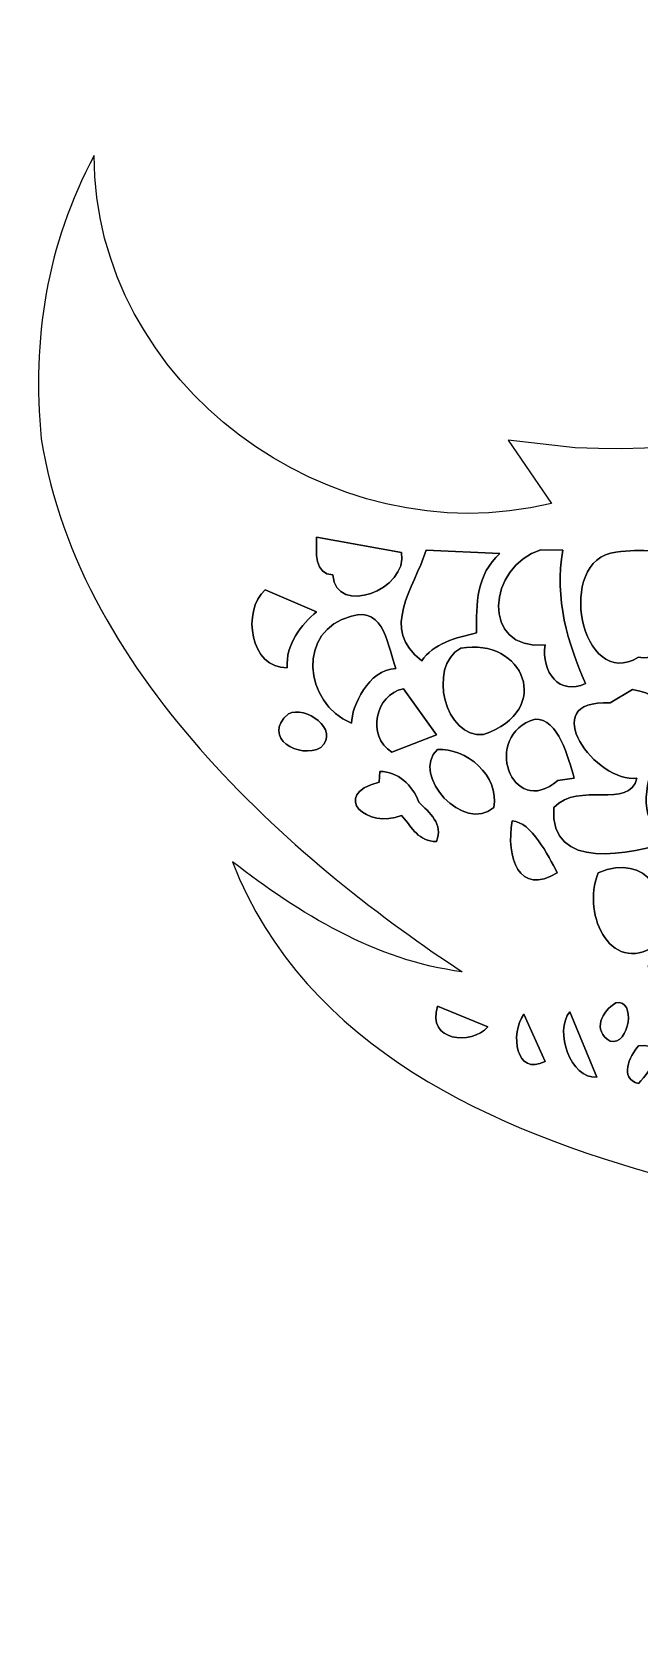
# Model space of a CAD drawing. Header units: centimetres. Extents: x -9.9 to 9.9, y -5.2 to 13.4.
# Drawn here: x -9.87 to -5.62, y 2.28 to 13.43 of the extents above; entities that cross this region are included whole.
import ezdxf

# ---------------------------------------------------------------- set-up
doc = ezdxf.new("R2010")
doc.units = ezdxf.units.CM
doc.header["$MEASUREMENT"] = 0
doc.layers.add('Ebene 1', color=7, linetype='Continuous')

msp = doc.modelspace()

# ---------------------------------------------------------------- linework, layer by layer
at = {"layer": 'Ebene 1'}
for points, knots in [([(-1.7272, 13.2842), (-0.13462, 13.42644), (0.56642, 11.68654), (1.016, 10.3759), (1.016, 10.3759), (1.07696, 10.29208), (1.25476, 10.23112), (1.20396, 10.41654), (1.20396, 10.41654), (1.29286, 10.66038), (1.00838, 10.8585), (1.13792, 11.06424), (1.13792, 11.06424), (1.88468, 8.94333), (4.05638, 7.53364), (4.1402, 5.00634), (4.1402, 5.00634), (4.09448, 4.32562), (2.72288, 1.7145), (2.86512, 3.13182), (2.86512, 3.13182), (2.64922, 2.62382), (1.70942, 2.44856), (1.69926, 2.9845), (1.69926, 2.9845), (1.44018, 2.58572), (1.2192, 0.44704), (1.61798, 1.57734), (1.61798, 1.57734), (1.73736, 1.64338), (1.77038, 1.54432), (1.80086, 1.45542), (1.80086, 1.45542), (1.67894, 0.8509), (2.0574, 0.00254), (2.44348, 0.4826), (2.44348, 0.4826), (2.60604, -0.58674), (3.68046, -1.02616), (4.13004, -1.9685), (4.13004, -1.9685), (4.86664, -3.8227), (7.2517, -5.06983), (8.71474, -3.24104), (8.71474, -3.24104), (9.83488, -1.3335), (8.16102, 0.4191), (7.20598, -0.90932), (7.20598, -0.90932), (6.88086, -1.36652), (6.58876, -2.05486), (5.97408, -1.98628), (5.97408, -1.98628), (5.78866, -1.9685), (5.60578, -1.88976), (5.43814, -1.78816), (5.43814, -1.78816), (4.85394, -1.31318), (4.7371, -0.34543), (5.13587, 0.3175), (5.13587, 0.3175), (5.05714, -0.30479), (5.1308, -1.3462), (5.86232, -1.50622), (5.86232, -1.50622), (6.61162, -1.41732), (6.53542, -0.21844), (7.28726, -0.00762), (7.28726, -0.00762), (8.89254, 0.42672), (9.8806, -0.9525), (9.60374, -2.41554), (9.60374, -2.41554), (9.3599, -3.81762), (8.1915, -4.88188), (6.91388, -4.96823), (6.91388, -4.96823), (4.8895, -5.19176), (3.8608, -3.03276), (2.80416, -1.55702), (2.80416, -1.55702), (2.4003, -2.2987), (2.54762, -3.09626), (1.48844, -3.06578), (1.48844, -3.06578), (1.48844, -3.06578), (0.69342, -2.57302), (0.69342, -2.57302), (0.69342, -2.57302), (-0.36068, -0.21336), (-4.25958, -0.01524), (-3.81508, 2.91846), (-3.81508, 2.91846), (-3.81508, 2.91846), (-4.10717, 3.72364), (-4.10717, 3.72364), (-4.10717, 3.72364), (-4.49834, 4.44754), (-5.54482, 4.39674), (-5.43306, 5.40766), (-5.43306, 5.40766), (-6.60908, 5.7277), (-7.96036, 6.30174), (-8.46836, 7.61492), (-8.46836, 7.61492), (-8.00354, 7.25678), (-7.46506, 6.9215), (-6.86054, 6.8453), (-6.86054, 6.8453), (-7.94512, 7.55904), (-9.54278, 8.88492), (-9.80694, 10.57656), (-9.80694, 10.57656), (-9.87298, 11.27506), (-9.77138, 11.93292), (-9.4361, 12.5603), (-9.4361, 12.5603), (-9.43864, 10.96772), (-7.79018, 9.74598), (-6.2357, 10.12444), (-6.2357, 10.12444), (-6.2357, 10.12444), (-6.53796, 10.5664), (-6.53796, 10.5664), (-6.53796, 10.5664), (-6.53796, 10.5664), (-6.06806, 10.51306), (-6.06806, 10.51306), (-6.06806, 10.51306), (-4.34848, 10.4394), (-2.5908, 11.12266), (-0.8509, 11.02106), (-0.8509, 11.02106), (-0.29464, 11.94054), (-1.04648, 12.85748), (-1.7272, 13.2842)], [0, 0, 0, 0, 0.02941176, 0.02941176, 0.02941176, 0.02941176, 0.05882353, 0.05882353, 0.05882353, 0.05882353, 0.08823529, 0.08823529, 0.08823529, 0.08823529, 0.11764706, 0.11764706, 0.11764706, 0.11764706, 0.14705882, 0.14705882, 0.14705882, 0.14705882, 0.17647059, 0.17647059, 0.17647059, 0.17647059, 0.20588235, 0.20588235, 0.20588235, 0.20588235, 0.23529412, 0.23529412, 0.23529412, 0.23529412, 0.26470588, 0.26470588, 0.26470588, 0.26470588, 0.29411765, 0.29411765, 0.29411765, 0.29411765, 0.32352941, 0.32352941, 0.32352941, 0.32352941, 0.35294118, 0.35294118, 0.35294118, 0.35294118, 0.38235294, 0.38235294, 0.38235294, 0.38235294, 0.41176471, 0.41176471, 0.41176471, 0.41176471, 0.44117647, 0.44117647, 0.44117647, 0.44117647, 0.47058824, 0.47058824, 0.47058824, 0.47058824, 0.5, 0.5, 0.5, 0.5, 0.52941176, 0.52941176, 0.52941176, 0.52941176, 0.55882353, 0.55882353, 0.55882353, 0.55882353, 0.58823529, 0.58823529, 0.58823529, 0.58823529, 0.61764706, 0.61764706, 0.61764706, 0.61764706, 0.64705882, 0.64705882, 0.64705882, 0.64705882, 0.67647059, 0.67647059, 0.67647059, 0.67647059, 0.70588235, 0.70588235, 0.70588235, 0.70588235, 0.73529412, 0.73529412, 0.73529412, 0.73529412, 0.76470588, 0.76470588, 0.76470588, 0.76470588, 0.79411765, 0.79411765, 0.79411765, 0.79411765, 0.82352941, 0.82352941, 0.82352941, 0.82352941, 0.85294118, 0.85294118, 0.85294118, 0.85294118, 0.88235294, 0.88235294, 0.88235294, 0.88235294, 0.91176471, 0.91176471, 0.91176471, 0.91176471, 0.94117647, 0.94117647, 0.94117647, 0.94117647, 0.97058824, 0.97058824, 0.97058824, 0.97058824, 1, 1, 1, 1]), ([(-7.87908, 9.88822), (-7.88162, 9.78408), (-7.89686, 9.6266), (-7.76478, 9.62406), (-7.76478, 9.62406), (-7.747, 9.32942), (-7.23645, 9.51992), (-7.28472, 9.78154), (-7.28472, 9.78154), (-7.28472, 9.78154), (-7.87908, 9.88822), (-7.87908, 9.88822)], [0, 0, 0, 0, 0.33333333, 0.33333333, 0.33333333, 0.33333333, 0.66666667, 0.66666667, 0.66666667, 0.66666667, 1, 1, 1, 1]), ([(-5.78358, 9.78408), (-6.21538, 9.73074), (-6.02742, 8.80364), (-5.6261, 9.04748), (-5.6261, 9.04748), (-5.5372, 9.03224), (-5.47116, 9.07288), (-5.39242, 9.11606), (-5.39242, 9.11606), (-5.23748, 9.28878), (-5.461, 9.53516), (-5.2705, 9.75614), (-5.2705, 9.75614), (-5.44322, 9.78662), (-5.60578, 9.80948), (-5.78358, 9.78408)], [0, 0, 0, 0, 0.25, 0.25, 0.25, 0.25, 0.5, 0.5, 0.5, 0.5, 0.75, 0.75, 0.75, 0.75, 1, 1, 1, 1]), ([(-7.112, 9.79677), (-7.19836, 9.52754), (-7.43966, 9.2456), (-7.14248, 9.02208), (-7.14248, 9.02208), (-7.06882, 9.14146), (-6.89864, 9.18718), (-6.75894, 9.21766), (-6.75894, 9.21766), (-6.76402, 9.42086), (-6.75894, 9.62914), (-6.59638, 9.77392), (-6.59638, 9.77392), (-6.59638, 9.77392), (-7.112, 9.79677), (-7.112, 9.79677)], [0, 0, 0, 0, 0.25, 0.25, 0.25, 0.25, 0.5, 0.5, 0.5, 0.5, 0.75, 0.75, 0.75, 0.75, 1, 1, 1, 1]), ([(-6.30936, 9.79931), (-6.68274, 9.68755), (-6.73608, 9.09066), (-6.27888, 9.13384), (-6.27888, 9.13384), (-6.30936, 8.94587), (-6.17728, 8.77316), (-5.99694, 8.8646), (-5.99694, 8.8646), (-6.11886, 9.13892), (-6.21792, 9.4615), (-6.15442, 9.79677), (-6.15442, 9.79677), (-6.15442, 9.79677), (-6.30936, 9.79931), (-6.30936, 9.79931)], [0, 0, 0, 0, 0.25, 0.25, 0.25, 0.25, 0.5, 0.5, 0.5, 0.5, 0.75, 0.75, 0.75, 0.75, 1, 1, 1, 1]), ([(-8.23976, 9.51992), (-8.40486, 9.37259), (-8.3439, 8.9662), (-8.08482, 8.97382), (-8.08482, 8.97382), (-8.09752, 9.13638), (-7.98576, 9.27862), (-7.87908, 9.36498), (-7.87908, 9.36498), (-7.87908, 9.36498), (-8.23976, 9.51992), (-8.23976, 9.51992)], [0, 0, 0, 0, 0.33333333, 0.33333333, 0.33333333, 0.33333333, 0.66666667, 0.66666667, 0.66666667, 0.66666667, 1, 1, 1, 1]), ([(-7.63524, 9.3345), (-8.01878, 9.23798), (-7.97052, 8.72744), (-7.63524, 8.5852), (-7.63524, 8.5852), (-7.6327, 8.70458), (-7.5184, 8.96112), (-7.32536, 8.96874), (-7.32536, 8.96874), (-7.3787, 9.10336), (-7.39902, 9.4107), (-7.63524, 9.3345)], [0, 0, 0, 0, 0.33333333, 0.33333333, 0.33333333, 0.33333333, 0.66666667, 0.66666667, 0.66666667, 0.66666667, 1, 1, 1, 1]), ([(-6.8707, 9.11098), (-7.10692, 8.98144), (-6.97738, 8.47344), (-6.71068, 8.50646), (-6.71068, 8.50646), (-6.21538, 8.67664), (-6.42874, 9.18972), (-6.8707, 9.11098)], [0, 0, 0, 0, 0.5, 0.5, 0.5, 0.5, 1, 1, 1, 1]), ([(-7.27202, 8.8265), (-7.47014, 8.78586), (-7.5311, 8.4963), (-7.3533, 8.382), (-7.3533, 8.382), (-7.3533, 8.382), (-7.04088, 8.50392), (-7.04088, 8.50392), (-7.04088, 8.50392), (-7.04088, 8.50392), (-7.27202, 8.8265), (-7.27202, 8.8265)], [0, 0, 0, 0, 0.33333333, 0.33333333, 0.33333333, 0.33333333, 0.66666667, 0.66666667, 0.66666667, 0.66666667, 1, 1, 1, 1]), ([(-5.66674, 8.82142), (-5.66674, 8.82142), (-5.82422, 8.72744), (-5.82422, 8.72744), (-5.82422, 8.72744), (-6.36016, 8.75538), (-5.9182, 8.15848), (-5.63626, 8.20166), (-5.63626, 8.20166), (-5.69214, 7.97814), (-6.04266, 8.18134), (-6.21792, 7.99591), (-6.21792, 7.99591), (-6.25348, 7.54126), (-5.67944, 7.6708), (-5.39242, 7.75716), (-5.39242, 7.75716), (-5.90804, 8.03402), (-5.09016, 8.72998), (-5.66674, 8.82142)], [0, 0, 0, 0, 0.2, 0.2, 0.2, 0.2, 0.4, 0.4, 0.4, 0.4, 0.6, 0.6, 0.6, 0.6, 0.8, 0.8, 0.8, 0.8, 1, 1, 1, 1]), ([(-8.0772, 8.65124), (-8.27024, 8.4836), (-7.99846, 8.3312), (-7.8486, 8.41501), (-7.8486, 8.41501), (-7.71398, 8.54202), (-7.95782, 8.7122), (-8.0772, 8.65124)], [0, 0, 0, 0, 0.5, 0.5, 0.5, 0.5, 1, 1, 1, 1]), ([(-6.35, 8.61314), (-6.72592, 8.50646), (-6.51764, 7.90702), (-6.18998, 8.18388), (-6.18998, 8.18388), (-6.18998, 8.18388), (-6.07568, 8.20166), (-6.07568, 8.20166), (-6.07568, 8.20166), (-6.11632, 8.33882), (-6.1849, 8.6233), (-6.35, 8.61314)], [0, 0, 0, 0, 0.33333333, 0.33333333, 0.33333333, 0.33333333, 0.66666667, 0.66666667, 0.66666667, 0.66666667, 1, 1, 1, 1]), ([(-7.03326, 8.40232), (-7.2263, 8.22198), (-6.8453, 7.8105), (-6.63956, 7.99591), (-6.63956, 7.99591), (-6.59384, 8.21944), (-6.83768, 8.41501), (-7.03326, 8.40232)], [0, 0, 0, 0, 0.5, 0.5, 0.5, 0.5, 1, 1, 1, 1]), ([(-7.43712, 8.24738), (-7.43712, 8.24738), (-7.4422, 8.17372), (-7.4422, 8.17372), (-7.4422, 8.17372), (-7.79272, 8.07974), (-7.5184, 7.84098), (-7.28472, 7.94004), (-7.28472, 7.94004), (-7.20598, 7.8486), (-7.16788, 7.7597), (-7.04088, 7.75716), (-7.04088, 7.75716), (-6.98754, 7.88162), (-7.09168, 7.95782), (-7.1628, 8.03402), (-7.1628, 8.03402), (-7.20852, 8.15086), (-7.31012, 8.24992), (-7.43712, 8.24738)], [0, 0, 0, 0, 0.2, 0.2, 0.2, 0.2, 0.4, 0.4, 0.4, 0.4, 0.6, 0.6, 0.6, 0.6, 0.8, 0.8, 0.8, 0.8, 1, 1, 1, 1]), ([(-6.51002, 7.90194), (-6.55574, 7.6454), (-6.46176, 7.37362), (-6.19506, 7.53872), (-6.19506, 7.53872), (-6.25856, 7.66064), (-6.3754, 7.89432), (-6.51002, 7.90194)], [0, 0, 0, 0, 0.5, 0.5, 0.5, 0.5, 1, 1, 1, 1]), ([(-5.90804, 7.53872), (-6.02996, 7.23646), (-5.80644, 6.79196), (-5.4737, 7.05104), (-5.4737, 7.05104), (-5.3975, 7.38632), (-5.5626, 7.68096), (-5.90804, 7.53872)], [0, 0, 0, 0, 0.5, 0.5, 0.5, 0.5, 1, 1, 1, 1]), ([(-5.50672, 6.94944), (-5.66928, 6.8707), (-5.38226, 6.59892), (-5.2705, 6.7564), (-5.2705, 6.7564), (-5.30098, 6.85546), (-5.37972, 6.99008), (-5.50672, 6.94944)], [0, 0, 0, 0, 0.5, 0.5, 0.5, 0.5, 1, 1, 1, 1]), ([(-7.03326, 6.604), (-7.10946, 6.35508), (-6.79704, 6.33222), (-6.6802, 6.45922), (-6.6802, 6.45922), (-6.6802, 6.45922), (-7.03326, 6.604), (-7.03326, 6.604)], [0, 0, 0, 0, 0.5, 0.5, 0.5, 0.5, 1, 1, 1, 1]), ([(-5.78358, 6.62686), (-5.88264, 6.57352), (-5.95122, 6.43128), (-5.82422, 6.36016), (-5.82422, 6.36016), (-5.68706, 6.32206), (-5.64134, 6.66242), (-5.78358, 6.62686)], [0, 0, 0, 0, 0.5, 0.5, 0.5, 0.5, 1, 1, 1, 1]), ([(-6.42874, 6.54812), (-6.52526, 6.4135), (-6.48716, 6.1087), (-6.27888, 6.21792), (-6.27888, 6.21792), (-6.27888, 6.21792), (-6.42874, 6.54812), (-6.42874, 6.54812)], [0, 0, 0, 0, 0.5, 0.5, 0.5, 0.5, 1, 1, 1, 1]), ([(-6.10616, 6.5659), (-6.21792, 6.43128), (-6.10108, 6.09092), (-5.9182, 6.1087), (-5.9182, 6.1087), (-5.9182, 6.1087), (-6.10616, 6.5659), (-6.10616, 6.5659)], [0, 0, 0, 0, 0.5, 0.5, 0.5, 0.5, 1, 1, 1, 1]), ([(-5.6261, 6.32714), (-5.6896, 6.25348), (-5.76326, 6.09854), (-5.6261, 6.06298), (-5.6261, 6.06298), (-5.53466, 6.16204), (-5.39242, 6.34492), (-5.6261, 6.32714)], [0, 0, 0, 0, 0.5, 0.5, 0.5, 0.5, 1, 1, 1, 1])]:
    msp.add_open_spline(points, degree=3, knots=knots, dxfattribs=at)
at = {"layer": 'Ebene 1', "color": 60}
for points, knots in [([(-7.87908, 9.88822), (-7.87908, 9.88822), (-7.28472, 9.78154), (-7.28472, 9.78154), (-7.28472, 9.78154), (-7.23645, 9.51992), (-7.747, 9.32942), (-7.76478, 9.62406), (-7.76478, 9.62406), (-7.89686, 9.6266), (-7.88162, 9.78408), (-7.87908, 9.88822)], [0, 0, 0, 0, 0.33333333, 0.33333333, 0.33333333, 0.33333333, 0.66666667, 0.66666667, 0.66666667, 0.66666667, 1, 1, 1, 1]), ([(-8.23976, 9.51992), (-8.23976, 9.51992), (-7.87908, 9.36498), (-7.87908, 9.36498), (-7.87908, 9.36498), (-7.98576, 9.27862), (-8.09752, 9.13638), (-8.08482, 8.97382), (-8.08482, 8.97382), (-8.3439, 8.9662), (-8.40486, 9.37259), (-8.23976, 9.51992)], [0, 0, 0, 0, 0.33333333, 0.33333333, 0.33333333, 0.33333333, 0.66666667, 0.66666667, 0.66666667, 0.66666667, 1, 1, 1, 1]), ([(-7.63524, 9.3345), (-7.39902, 9.4107), (-7.3787, 9.10336), (-7.32536, 8.96874), (-7.32536, 8.96874), (-7.5184, 8.96112), (-7.6327, 8.70458), (-7.63524, 8.5852), (-7.63524, 8.5852), (-7.97052, 8.72744), (-8.01878, 9.23798), (-7.63524, 9.3345)], [0, 0, 0, 0, 0.33333333, 0.33333333, 0.33333333, 0.33333333, 0.66666667, 0.66666667, 0.66666667, 0.66666667, 1, 1, 1, 1]), ([(-7.27202, 8.8265), (-7.27202, 8.8265), (-7.04088, 8.50392), (-7.04088, 8.50392), (-7.04088, 8.50392), (-7.04088, 8.50392), (-7.3533, 8.382), (-7.3533, 8.382), (-7.3533, 8.382), (-7.5311, 8.4963), (-7.47014, 8.78586), (-7.27202, 8.8265)], [0, 0, 0, 0, 0.33333333, 0.33333333, 0.33333333, 0.33333333, 0.66666667, 0.66666667, 0.66666667, 0.66666667, 1, 1, 1, 1]), ([(-8.0772, 8.65124), (-7.95782, 8.7122), (-7.71398, 8.54202), (-7.8486, 8.41501), (-7.8486, 8.41501), (-7.99846, 8.3312), (-8.27024, 8.4836), (-8.0772, 8.65124)], [0, 0, 0, 0, 0.5, 0.5, 0.5, 0.5, 1, 1, 1, 1]), ([(-7.43712, 8.24738), (-7.31012, 8.24992), (-7.20852, 8.15086), (-7.1628, 8.03402), (-7.1628, 8.03402), (-7.09168, 7.95782), (-6.98754, 7.88162), (-7.04088, 7.75716), (-7.04088, 7.75716), (-7.16788, 7.7597), (-7.20598, 7.8486), (-7.28472, 7.94004), (-7.28472, 7.94004), (-7.5184, 7.84098), (-7.79272, 8.07974), (-7.4422, 8.17372), (-7.4422, 8.17372), (-7.4422, 8.17372), (-7.43712, 8.24738), (-7.43712, 8.24738)], [0, 0, 0, 0, 0.2, 0.2, 0.2, 0.2, 0.4, 0.4, 0.4, 0.4, 0.6, 0.6, 0.6, 0.6, 0.8, 0.8, 0.8, 0.8, 1, 1, 1, 1])]:
    msp.add_open_spline(points, degree=3, knots=knots, dxfattribs=at)
at = {"layer": 'Ebene 1', "color": 80}
for points, knots in [([(-5.78358, 9.78408), (-5.60578, 9.80948), (-5.44322, 9.78662), (-5.2705, 9.75614), (-5.2705, 9.75614), (-5.461, 9.53516), (-5.23748, 9.28878), (-5.39242, 9.11606), (-5.39242, 9.11606), (-5.47116, 9.07288), (-5.5372, 9.03224), (-5.6261, 9.04748), (-5.6261, 9.04748), (-6.02742, 8.80364), (-6.21538, 9.73074), (-5.78358, 9.78408)], [0, 0, 0, 0, 0.25, 0.25, 0.25, 0.25, 0.5, 0.5, 0.5, 0.5, 0.75, 0.75, 0.75, 0.75, 1, 1, 1, 1]), ([(-7.112, 9.79677), (-7.112, 9.79677), (-6.59638, 9.77392), (-6.59638, 9.77392), (-6.59638, 9.77392), (-6.75894, 9.62914), (-6.76402, 9.42086), (-6.75894, 9.21766), (-6.75894, 9.21766), (-6.89864, 9.18718), (-7.06882, 9.14146), (-7.14248, 9.02208), (-7.14248, 9.02208), (-7.43966, 9.2456), (-7.19836, 9.52754), (-7.112, 9.79677)], [0, 0, 0, 0, 0.25, 0.25, 0.25, 0.25, 0.5, 0.5, 0.5, 0.5, 0.75, 0.75, 0.75, 0.75, 1, 1, 1, 1]), ([(-6.30936, 9.79931), (-6.30936, 9.79931), (-6.15442, 9.79677), (-6.15442, 9.79677), (-6.15442, 9.79677), (-6.21792, 9.4615), (-6.11886, 9.13892), (-5.99694, 8.8646), (-5.99694, 8.8646), (-6.17728, 8.77316), (-6.30936, 8.94587), (-6.27888, 9.13384), (-6.27888, 9.13384), (-6.73608, 9.09066), (-6.68274, 9.68755), (-6.30936, 9.79931)], [0, 0, 0, 0, 0.25, 0.25, 0.25, 0.25, 0.5, 0.5, 0.5, 0.5, 0.75, 0.75, 0.75, 0.75, 1, 1, 1, 1]), ([(-6.8707, 9.11098), (-6.42874, 9.18972), (-6.21538, 8.67664), (-6.71068, 8.50646), (-6.71068, 8.50646), (-6.97738, 8.47344), (-7.10692, 8.98144), (-6.8707, 9.11098)], [0, 0, 0, 0, 0.5, 0.5, 0.5, 0.5, 1, 1, 1, 1]), ([(-5.66674, 8.82142), (-5.09016, 8.72998), (-5.90804, 8.03402), (-5.39242, 7.75716), (-5.39242, 7.75716), (-5.67944, 7.6708), (-6.25348, 7.54126), (-6.21792, 7.99591), (-6.21792, 7.99591), (-6.04266, 8.18134), (-5.69214, 7.97814), (-5.63626, 8.20166), (-5.63626, 8.20166), (-5.9182, 8.15848), (-6.36016, 8.75538), (-5.82422, 8.72744), (-5.82422, 8.72744), (-5.82422, 8.72744), (-5.66674, 8.82142), (-5.66674, 8.82142)], [0, 0, 0, 0, 0.2, 0.2, 0.2, 0.2, 0.4, 0.4, 0.4, 0.4, 0.6, 0.6, 0.6, 0.6, 0.8, 0.8, 0.8, 0.8, 1, 1, 1, 1]), ([(-6.35, 8.61314), (-6.1849, 8.6233), (-6.11632, 8.33882), (-6.07568, 8.20166), (-6.07568, 8.20166), (-6.07568, 8.20166), (-6.18998, 8.18388), (-6.18998, 8.18388), (-6.18998, 8.18388), (-6.51764, 7.90702), (-6.72592, 8.50646), (-6.35, 8.61314)], [0, 0, 0, 0, 0.33333333, 0.33333333, 0.33333333, 0.33333333, 0.66666667, 0.66666667, 0.66666667, 0.66666667, 1, 1, 1, 1]), ([(-7.03326, 8.40232), (-6.83768, 8.41501), (-6.59384, 8.21944), (-6.63956, 7.99591), (-6.63956, 7.99591), (-6.8453, 7.8105), (-7.2263, 8.22198), (-7.03326, 8.40232)], [0, 0, 0, 0, 0.5, 0.5, 0.5, 0.5, 1, 1, 1, 1]), ([(-6.51002, 7.90194), (-6.3754, 7.89432), (-6.25856, 7.66064), (-6.19506, 7.53872), (-6.19506, 7.53872), (-6.46176, 7.37362), (-6.55574, 7.6454), (-6.51002, 7.90194)], [0, 0, 0, 0, 0.5, 0.5, 0.5, 0.5, 1, 1, 1, 1]), ([(-5.90804, 7.53872), (-5.5626, 7.68096), (-5.3975, 7.38632), (-5.4737, 7.05104), (-5.4737, 7.05104), (-5.80644, 6.79196), (-6.02996, 7.23646), (-5.90804, 7.53872)], [0, 0, 0, 0, 0.5, 0.5, 0.5, 0.5, 1, 1, 1, 1]), ([(-5.50672, 6.94944), (-5.37972, 6.99008), (-5.30098, 6.85546), (-5.2705, 6.7564), (-5.2705, 6.7564), (-5.38226, 6.59892), (-5.66928, 6.8707), (-5.50672, 6.94944)], [0, 0, 0, 0, 0.5, 0.5, 0.5, 0.5, 1, 1, 1, 1]), ([(-7.03326, 6.604), (-7.03326, 6.604), (-6.6802, 6.45922), (-6.6802, 6.45922), (-6.6802, 6.45922), (-6.79704, 6.33222), (-7.10946, 6.35508), (-7.03326, 6.604)], [0, 0, 0, 0, 0.5, 0.5, 0.5, 0.5, 1, 1, 1, 1]), ([(-5.78358, 6.62686), (-5.64134, 6.66242), (-5.68706, 6.32206), (-5.82422, 6.36016), (-5.82422, 6.36016), (-5.95122, 6.43128), (-5.88264, 6.57352), (-5.78358, 6.62686)], [0, 0, 0, 0, 0.5, 0.5, 0.5, 0.5, 1, 1, 1, 1]), ([(-6.42874, 6.54812), (-6.42874, 6.54812), (-6.27888, 6.21792), (-6.27888, 6.21792), (-6.27888, 6.21792), (-6.48716, 6.1087), (-6.52526, 6.4135), (-6.42874, 6.54812)], [0, 0, 0, 0, 0.5, 0.5, 0.5, 0.5, 1, 1, 1, 1]), ([(-6.10616, 6.5659), (-6.10616, 6.5659), (-5.9182, 6.1087), (-5.9182, 6.1087), (-5.9182, 6.1087), (-6.10108, 6.09092), (-6.21792, 6.43128), (-6.10616, 6.5659)], [0, 0, 0, 0, 0.5, 0.5, 0.5, 0.5, 1, 1, 1, 1]), ([(-5.6261, 6.32714), (-5.39242, 6.34492), (-5.53466, 6.16204), (-5.6261, 6.06298), (-5.6261, 6.06298), (-5.76326, 6.09854), (-5.6896, 6.25348), (-5.6261, 6.32714)], [0, 0, 0, 0, 0.5, 0.5, 0.5, 0.5, 1, 1, 1, 1])]:
    msp.add_open_spline(points, degree=3, knots=knots, dxfattribs=at)

doc.saveas('drawing.dxf')
